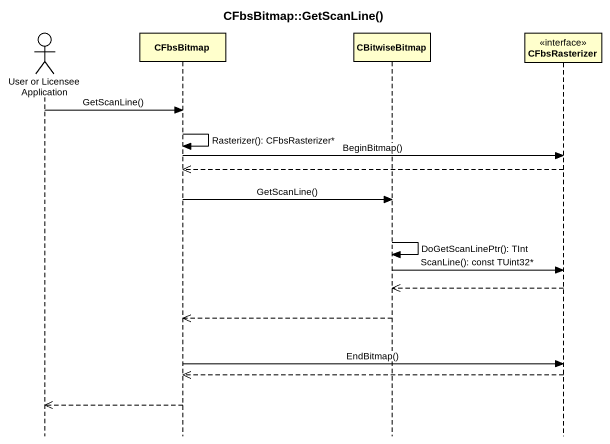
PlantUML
@startuml
title CFbsBitmap::GetScanLine()
hide footbox
actor "User or Licensee Application" as User_or_Licensee_Application
participant CFbsBitmap
participant CBitwiseBitmap
participant CFbsRasterizer <<interface>>

User_or_Licensee_Application -> CFbsBitmap : GetScanLine()
CFbsBitmap -> CFbsBitmap : Rasterizer(): CFbsRasterizer*
CFbsBitmap -> CFbsRasterizer : BeginBitmap()
CFbsRasterizer -->> CFbsBitmap
CFbsBitmap -> CBitwiseBitmap : GetScanLine()
CBitwiseBitmap -> CBitwiseBitmap : DoGetScanLinePtr(): TInt
CBitwiseBitmap -> CFbsRasterizer : ScanLine(): const TUint32*
CFbsRasterizer -->> CBitwiseBitmap
CBitwiseBitmap -->> CFbsBitmap
CFbsBitmap -> CFbsRasterizer : EndBitmap()
CFbsRasterizer -->> CFbsBitmap
CFbsBitmap -->> User_or_Licensee_Application
@enduml
